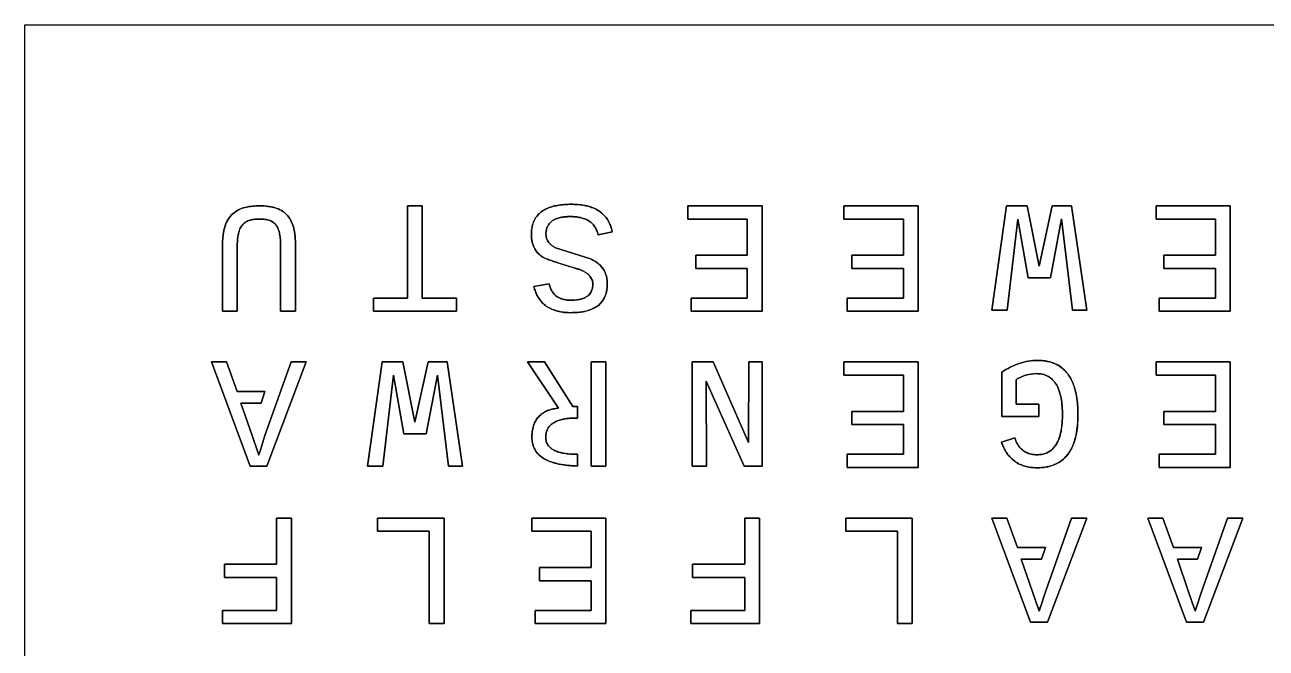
# Model space of a CAD drawing. Header units: millimetres. Extents: x -500 to 0, y -500 to 0.
# Drawn here: x -500 to -234.9, y -133.1 to 0 of the extents above; entities that cross this region are included whole.
import ezdxf

# ---------------------------------------------------------------- set-up
doc = ezdxf.new("R2010")
doc.units = ezdxf.units.MM
doc.layers.get('0').update_dxf_attribs({"color": 70})

msp = doc.modelspace()

# ---------------------------------------------------------------- linework, layer by layer
for points in [[(-500, 0), (0, 0), (0, -500), (-500, -500)], [(0, 0), (0, -500), (-500, -500), (-500, 0)], [(0, -500), (-500, -500), (-500, 0), (0, 0)], [(-418.24, -38.64), (-418.24, -58.34), (-425.54, -58.34), (-425.54, -61.15), (-407.8, -61.15), (-407.8, -58.34), (-415.11, -58.34), (-415.11, -38.64)], [(-418.24, -58.34), (-418.24, -38.64), (-415.11, -38.64), (-415.11, -58.34), (-407.8, -58.34), (-407.8, -61.15), (-425.54, -61.15), (-425.54, -58.34)], [(-425.54, -58.34), (-418.24, -58.34), (-418.24, -38.64), (-415.11, -38.64), (-415.11, -58.34), (-407.8, -58.34), (-407.8, -61.15), (-425.54, -61.15)], [(-342.55, -61.15), (-342.55, -38.64), (-358.38, -38.64), (-358.38, -41.46), (-345.71, -41.46), (-345.71, -49.19), (-356.72, -49.19), (-356.72, -52.01), (-345.71, -52.01), (-345.71, -58.34), (-357.71, -58.34), (-357.71, -61.15)], [(-342.55, -38.64), (-342.55, -61.15), (-357.71, -61.15), (-357.71, -58.34), (-345.71, -58.34), (-345.71, -52.01), (-356.72, -52.01), (-356.72, -49.19), (-345.71, -49.19), (-345.71, -41.46), (-358.38, -41.46), (-358.38, -38.64)], [(-356.72, -52.01), (-345.71, -52.01), (-345.71, -58.34), (-357.71, -58.34), (-357.71, -61.15), (-342.55, -61.15), (-342.55, -38.64), (-358.38, -38.64), (-358.38, -41.46), (-345.71, -41.46), (-345.71, -49.19), (-356.72, -49.19)], [(-309.22, -61.15), (-309.22, -38.64), (-325.05, -38.64), (-325.05, -41.46), (-312.37, -41.46), (-312.37, -49.19), (-323.39, -49.19), (-323.39, -52.01), (-312.37, -52.01), (-312.37, -58.34), (-324.38, -58.34), (-324.38, -61.15)], [(-309.22, -38.64), (-309.22, -61.15), (-324.38, -61.15), (-324.38, -58.34), (-312.37, -58.34), (-312.37, -52.01), (-323.39, -52.01), (-323.39, -49.19), (-312.37, -49.19), (-312.37, -41.46), (-325.05, -41.46), (-325.05, -38.64)], [(-323.39, -52.01), (-323.39, -49.19), (-312.37, -49.19), (-312.37, -41.46), (-325.05, -41.46), (-325.05, -38.64), (-309.22, -38.64), (-309.22, -61.15), (-324.38, -61.15), (-324.38, -58.34), (-312.37, -58.34), (-312.37, -52.01)], [(-285.94, -38.64), (-290.32, -38.64), (-293.46, -60.89), (-290.23, -60.89), (-287.91, -41.48), (-285.7, -54), (-280.92, -54), (-278.56, -41.45), (-276.22, -60.89), (-273.22, -60.89), (-276.44, -38.64), (-280.56, -38.64), (-283.37, -51.49)], [(-290.32, -38.64), (-285.94, -38.64), (-283.37, -51.49), (-280.56, -38.64), (-276.44, -38.64), (-273.22, -60.89), (-276.22, -60.89), (-278.56, -41.45), (-280.92, -54), (-285.7, -54), (-287.91, -41.48), (-290.23, -60.89), (-293.46, -60.89)], [(-280.56, -38.64), (-283.37, -51.49), (-285.94, -38.64), (-290.32, -38.64), (-293.46, -60.89), (-290.23, -60.89), (-287.91, -41.48), (-285.7, -54), (-280.92, -54), (-278.56, -41.45), (-276.22, -60.89), (-273.22, -60.89), (-276.44, -38.64)], [(-242.55, -61.15), (-242.55, -38.64), (-258.38, -38.64), (-258.38, -41.46), (-245.71, -41.46), (-245.71, -49.19), (-256.72, -49.19), (-256.72, -52.01), (-245.71, -52.01), (-245.71, -58.34), (-257.71, -58.34), (-257.71, -61.15)], [(-242.55, -38.64), (-242.55, -61.15), (-257.71, -61.15), (-257.71, -58.34), (-245.71, -58.34), (-245.71, -52.01), (-256.72, -52.01), (-256.72, -49.19), (-245.71, -49.19), (-245.71, -41.46), (-258.38, -41.46), (-258.38, -38.64)], [(-256.72, -49.19), (-245.71, -49.19), (-245.71, -41.46), (-258.38, -41.46), (-258.38, -38.64), (-242.55, -38.64), (-242.55, -61.15), (-257.71, -61.15), (-257.71, -58.34), (-245.71, -58.34), (-245.71, -52.01), (-256.72, -52.01)], [(-457.78, -47.03), (-457.78, -61.15)], [(-454.64, -61.15), (-454.64, -47.56)], [(-445.38, -47.35), (-445.38, -61.15)], [(-442.22, -61.15), (-442.22, -46.73)], [(-457.78, -61.15), (-454.64, -61.15)], [(-445.38, -61.15), (-442.22, -61.15)], [(-449.84, -91.2), (-448.71, -87.7), (-443.11, -71.98), (-439.88, -71.98), (-448.29, -94.22), (-451.87, -94.22), (-460.13, -71.98), (-456.93, -71.98), (-454.65, -78.27), (-448.71, -78.27), (-449.54, -80.74), (-453.85, -80.74), (-451.45, -87.7), (-450.24, -91.2)], [(-460.13, -71.98), (-451.87, -94.22)], [(-456.93, -71.98), (-460.13, -71.98)], [(-454.65, -78.27), (-456.93, -71.98)], [(-443.11, -71.98), (-448.71, -87.7)], [(-448.29, -94.22), (-439.88, -71.98)], [(-439.88, -71.98), (-443.11, -71.98)], [(-419.28, -71.98), (-423.65, -71.98), (-426.8, -94.22), (-423.56, -94.22), (-421.24, -74.81), (-419.04, -87.33), (-414.25, -87.33), (-411.89, -74.78), (-409.55, -94.22), (-406.55, -94.22), (-409.77, -71.98), (-413.89, -71.98), (-416.71, -84.82)], [(-423.65, -71.98), (-419.28, -71.98), (-416.71, -84.82), (-413.89, -71.98), (-409.77, -71.98), (-406.55, -94.22), (-409.55, -94.22), (-411.89, -74.78), (-414.25, -87.33), (-419.04, -87.33), (-421.24, -74.81), (-423.56, -94.22), (-426.8, -94.22)], [(-413.89, -71.98), (-416.71, -84.82), (-419.28, -71.98), (-423.65, -71.98), (-426.8, -94.22), (-423.56, -94.22), (-421.24, -74.81), (-419.04, -87.33), (-414.25, -87.33), (-411.89, -74.78), (-409.55, -94.22), (-406.55, -94.22), (-409.77, -71.98)], [(-392.63, -71.98), (-386.03, -81.82)], [(-389, -71.98), (-392.63, -71.98)], [(-382.97, -81.46), (-389, -71.98)], [(-375.89, -71.98), (-379.01, -71.98), (-379.01, -94.22), (-375.89, -94.22)], [(-379.01, -71.98), (-375.89, -71.98), (-375.89, -94.22), (-379.01, -94.22)], [(-379.01, -71.98), (-375.89, -71.98), (-375.89, -94.22), (-379.01, -94.22)], [(-345.41, -89.14), (-353, -71.98), (-357.46, -71.98), (-357.46, -94.22), (-354.42, -94.22), (-354.52, -76.05), (-346.38, -94.22), (-342.55, -94.22), (-342.55, -71.98), (-345.39, -71.98)], [(-353, -71.98), (-345.41, -89.14), (-345.39, -71.98), (-342.55, -71.98), (-342.55, -94.22), (-346.38, -94.22), (-354.52, -76.05), (-354.42, -94.22), (-357.46, -94.22), (-357.46, -71.98)], [(-345.39, -71.98), (-342.55, -71.98), (-342.55, -94.22), (-346.38, -94.22), (-354.52, -76.05), (-354.42, -94.22), (-357.46, -94.22), (-357.46, -71.98), (-353, -71.98), (-345.41, -89.14)], [(-309.22, -94.49), (-309.22, -71.98), (-325.05, -71.98), (-325.05, -74.79), (-312.37, -74.79), (-312.37, -82.53), (-323.39, -82.53), (-323.39, -85.34), (-312.37, -85.34), (-312.37, -91.67), (-324.38, -91.67), (-324.38, -94.49)], [(-309.22, -71.98), (-309.22, -94.49), (-324.38, -94.49), (-324.38, -91.67), (-312.37, -91.67), (-312.37, -85.34), (-323.39, -85.34), (-323.39, -82.53), (-312.37, -82.53), (-312.37, -74.79), (-325.05, -74.79), (-325.05, -71.98)], [(-323.39, -82.53), (-312.37, -82.53), (-312.37, -74.79), (-325.05, -74.79), (-325.05, -71.98), (-309.22, -71.98), (-309.22, -94.49), (-324.38, -94.49), (-324.38, -91.67), (-312.37, -91.67), (-312.37, -85.34), (-323.39, -85.34)], [(-291.37, -74.17), (-291.37, -83.6)], [(-242.55, -94.49), (-242.55, -71.98), (-258.38, -71.98), (-258.38, -74.79), (-245.71, -74.79), (-245.71, -82.53), (-256.72, -82.53), (-256.72, -85.34), (-245.71, -85.34), (-245.71, -91.67), (-257.71, -91.67), (-257.71, -94.49)], [(-242.55, -71.98), (-242.55, -94.49), (-257.71, -94.49), (-257.71, -91.67), (-245.71, -91.67), (-245.71, -85.34), (-256.72, -85.34), (-256.72, -82.53), (-245.71, -82.53), (-245.71, -74.79), (-258.38, -74.79), (-258.38, -71.98)], [(-256.72, -82.53), (-245.71, -82.53), (-245.71, -74.79), (-258.38, -74.79), (-258.38, -71.98), (-242.55, -71.98), (-242.55, -94.49), (-257.71, -94.49), (-257.71, -91.67), (-245.71, -91.67), (-245.71, -85.34), (-256.72, -85.34)], [(-288.31, -80.97), (-288.31, -75.76)], [(-448.71, -78.27), (-454.65, -78.27)], [(-449.54, -80.74), (-448.71, -78.27)], [(-453.85, -80.74), (-449.54, -80.74)], [(-451.45, -87.7), (-453.85, -80.74)], [(-381.98, -81.46), (-382.97, -81.46)], [(-283.47, -80.97), (-288.31, -80.97)], [(-283.47, -83.6), (-283.47, -80.97)], [(-291.37, -83.6), (-283.47, -83.6)], [(-450.24, -91.2), (-451.45, -87.7)], [(-448.71, -87.7), (-449.84, -91.2)], [(-381.98, -94.2), (-381.98, -91.69)], [(-451.87, -94.22), (-448.29, -94.22)], [(-446.24, -117.97), (-446.24, -125.01), (-457.78, -125.01), (-457.78, -127.82), (-443.08, -127.82), (-443.08, -105.31), (-446.24, -105.31), (-446.24, -115.16), (-457.38, -115.16), (-457.38, -117.97)], [(-446.24, -125.01), (-446.24, -117.97), (-457.38, -117.97), (-457.38, -115.16), (-446.24, -115.16), (-446.24, -105.31), (-443.08, -105.31), (-443.08, -127.82), (-457.78, -127.82), (-457.78, -125.01)], [(-446.24, -105.31), (-443.08, -105.31), (-443.08, -127.82), (-457.78, -127.82), (-457.78, -125.01), (-446.24, -125.01), (-446.24, -117.97), (-457.38, -117.97), (-457.38, -115.16), (-446.24, -115.16)], [(-410.46, -127.82), (-410.46, -105.31), (-424.68, -105.31), (-424.68, -108.12), (-413.61, -108.12), (-413.61, -127.82)], [(-410.46, -105.31), (-410.46, -127.82), (-413.61, -127.82), (-413.61, -108.12), (-424.68, -108.12), (-424.68, -105.31)], [(-424.68, -108.12), (-424.68, -105.31), (-410.46, -105.31), (-410.46, -127.82), (-413.61, -127.82), (-413.61, -108.12)], [(-375.89, -127.82), (-375.89, -105.31), (-391.71, -105.31), (-391.71, -108.12), (-379.04, -108.12), (-379.04, -115.86), (-390.05, -115.86), (-390.05, -118.67), (-379.04, -118.67), (-379.04, -125.01), (-391.04, -125.01), (-391.04, -127.82)], [(-375.89, -105.31), (-375.89, -127.82), (-391.04, -127.82), (-391.04, -125.01), (-379.04, -125.01), (-379.04, -118.67), (-390.05, -118.67), (-390.05, -115.86), (-379.04, -115.86), (-379.04, -108.12), (-391.71, -108.12), (-391.71, -105.31)], [(-390.05, -118.67), (-379.04, -118.67), (-379.04, -125.01), (-391.04, -125.01), (-391.04, -127.82), (-375.89, -127.82), (-375.89, -105.31), (-391.71, -105.31), (-391.71, -108.12), (-379.04, -108.12), (-379.04, -115.86), (-390.05, -115.86)], [(-346.24, -117.97), (-346.24, -125.01), (-357.78, -125.01), (-357.78, -127.82), (-343.08, -127.82), (-343.08, -105.31), (-346.24, -105.31), (-346.24, -115.16), (-357.38, -115.16), (-357.38, -117.97)], [(-346.24, -125.01), (-346.24, -117.97), (-357.38, -117.97), (-357.38, -115.16), (-346.24, -115.16), (-346.24, -105.31), (-343.08, -105.31), (-343.08, -127.82), (-357.78, -127.82), (-357.78, -125.01)], [(-346.24, -105.31), (-346.24, -115.16), (-357.38, -115.16), (-357.38, -117.97), (-346.24, -117.97), (-346.24, -125.01), (-357.78, -125.01), (-357.78, -127.82), (-343.08, -127.82), (-343.08, -105.31)], [(-310.46, -127.82), (-310.46, -105.31), (-324.68, -105.31), (-324.68, -108.12), (-313.61, -108.12), (-313.61, -127.82)], [(-310.46, -105.31), (-310.46, -127.82), (-313.61, -127.82), (-313.61, -108.12), (-324.68, -108.12), (-324.68, -105.31)], [(-324.68, -108.12), (-313.61, -108.12), (-313.61, -127.82), (-310.46, -127.82), (-310.46, -105.31), (-324.68, -105.31)], [(-283.57, -124.53), (-284.78, -121.04), (-287.19, -114.07), (-282.88, -114.07), (-282.04, -111.61), (-287.99, -111.61), (-290.26, -105.31), (-293.46, -105.31), (-285.21, -127.56), (-281.62, -127.56), (-273.22, -105.31), (-276.45, -105.31), (-282.04, -121.04), (-283.17, -124.53)], [(-293.46, -105.31), (-285.21, -127.56)], [(-290.26, -105.31), (-293.46, -105.31)], [(-287.99, -111.61), (-290.26, -105.31)], [(-276.45, -105.31), (-282.04, -121.04)], [(-281.62, -127.56), (-273.22, -105.31)], [(-273.22, -105.31), (-276.45, -105.31)], [(-249.84, -124.53), (-248.71, -121.04), (-243.11, -105.31), (-239.88, -105.31), (-248.29, -127.56), (-251.87, -127.56), (-260.13, -105.31), (-256.93, -105.31), (-254.65, -111.61), (-248.71, -111.61), (-249.54, -114.07), (-253.85, -114.07), (-251.45, -121.04), (-250.24, -124.53)], [(-260.13, -105.31), (-251.87, -127.56)], [(-256.93, -105.31), (-260.13, -105.31)], [(-254.65, -111.61), (-256.93, -105.31)], [(-243.11, -105.31), (-248.71, -121.04)], [(-248.29, -127.56), (-239.88, -105.31)], [(-239.88, -105.31), (-243.11, -105.31)], [(-282.04, -111.61), (-287.99, -111.61)], [(-282.88, -114.07), (-282.04, -111.61)], [(-248.71, -111.61), (-254.65, -111.61)], [(-249.54, -114.07), (-248.71, -111.61)], [(-287.19, -114.07), (-282.88, -114.07)], [(-284.78, -121.04), (-287.19, -114.07)], [(-253.85, -114.07), (-249.54, -114.07)], [(-251.45, -121.04), (-253.85, -114.07)], [(-283.57, -124.53), (-284.78, -121.04)], [(-282.04, -121.04), (-283.17, -124.53)], [(-250.24, -124.53), (-251.45, -121.04)], [(-248.71, -121.04), (-249.84, -124.53)], [(-285.21, -127.56), (-281.62, -127.56)], [(-251.87, -127.56), (-248.29, -127.56)]]:
    msp.add_lwpolyline(points, close=True)
for points in [[(-457.29, -43.18, -0.024741), (-457.03, -42.44, -0.032634), (-456.69, -41.73, -0.065914), (-455.83, -40.58, 0.066236), (-456.69, -41.73, 0.014822), (-456.74, -41.82, 0.052168), (-457.29, -43.18, 0.023621), (-457.51, -44.05, 0.018289), (-457.66, -44.94), (-457.68, -45.17, 0.021505), (-457.69, -45.24), (-457.72, -45.55, 0.016664), (-457.73, -45.64, 0.015698), (-457.73, -45.74, 0.013689), (-457.74, -45.85, 0.009444), (-457.75, -45.98, 0.01346), (-457.78, -47.03, -0.014242), (-457.75, -45.98, -0.019126), (-457.66, -44.94, -0.019218), (-457.51, -44.05, -0.023537), (-457.29, -43.18, -0.052168), (-456.74, -41.82), (-456.69, -41.73, -0.066236), (-455.83, -40.58, -0.066912), (-454.72, -39.7, -0.060203), (-453.36, -39.1, -0.042467), (-451.74, -38.76, -0.024966), (-450.33, -38.65)], [(-443.3, -41.58, 0.064428), (-444.13, -40.47, 0.064829), (-445.2, -39.64, 0.058049), (-446.51, -39.07, 0.036565), (-447.87, -38.78)], [(-377.57, -44.83), (-374.52, -44.21), (-377.57, -44.83, 0.022357), (-377.69, -44.36, 0.077024), (-378.3, -43.05, 0.099238), (-379.46, -41.92, 0.046115), (-380.28, -41.48, 0.037443), (-381.17, -41.19), (-381.32, -41.16, 0.031894), (-382.4, -40.99, 0.023142), (-383.5, -40.94, -0.008372), (-383.36, -40.94, -0.010803), (-382.81, -40.96, -0.022262), (-381.98, -41.04, -0.028057), (-381.17, -41.19, -0.037627), (-380.28, -41.48, -0.049027), (-379.46, -41.92, -0.098658), (-378.3, -43.05, -0.052178), (-377.85, -43.91, -0.045196), (-377.57, -44.83), (-374.52, -44.21), (-374.55, -44.07, 0.031517), (-374.85, -43.03, 0.037113), (-375.29, -42.04, 0.085551), (-376.59, -40.37, 0.054171), (-377.7, -39.55, 0.045386), (-378.94, -38.97, 0.029677), (-380, -38.66), (-380.43, -38.56, 0.028211), (-381.97, -38.36), (-382.04, -38.36, 0.018592), (-383.27, -38.31, 0.011454), (-384.02, -38.33), (-384.3, -38.34), (-384.54, -38.35), (-384.76, -38.37, 0.02464), (-386.25, -38.55, 0.029607), (-387.44, -38.83, 0.038119), (-388.59, -39.27, 0.041853), (-389.48, -39.78, 0.048492), (-390.28, -40.44, 0.099966), (-391.36, -42.12, 0.054934), (-391.71, -43.41, 0.021694), (-391.79, -44.07, 0.01112), (-391.81, -44.41, 0.015623), (-391.81, -44.58, 0.013329), (-391.81, -44.66, 0.014878), (-391.81, -44.74), (-391.81, -44.58), (-391.81, -44.42, -0.037088), (-391.68, -43.25, -0.048092), (-391.36, -42.12, -0.100617), (-390.28, -40.44, -0.048188), (-389.48, -39.78, -0.039184), (-388.59, -39.27, -0.036921), (-387.44, -38.83, -0.026737), (-386.25, -38.55, -0.026391), (-384.77, -38.37, -0.008483), (-384.58, -38.35), (-384.25, -38.33, -0.006914), (-383.76, -38.32), (-383.52, -38.31, -0.023543), (-383.46, -38.31), (-383.27, -38.31, -0.018592), (-382.04, -38.36, -0.021527), (-380.81, -38.5, -0.01891), (-380, -38.66, -0.029677), (-378.94, -38.97, -0.044206), (-377.7, -39.55, -0.054171), (-376.59, -40.37, -0.085142), (-375.29, -42.04, -0.037113), (-374.85, -43.03, -0.031517), (-374.55, -44.07, -0.013275), (-374.52, -44.21, 0.028732), (-374.78, -43.24), (-374.83, -43.1, 0.038414), (-375.29, -42.04, 0.085551), (-376.59, -40.37, 0.052399), (-377.7, -39.55, 0.045386), (-378.94, -38.97, 0.038483), (-380.43, -38.56, 0.028211), (-381.97, -38.36), (-382.17, -38.35, 0.015413), (-383.27, -38.31)], [(-384.76, -38.37, 0.02464), (-386.25, -38.55, 0.029607), (-387.44, -38.83, 0.038119), (-388.59, -39.27, 0.041853), (-389.48, -39.78, 0.048492), (-390.28, -40.44, 0.100617), (-391.36, -42.12, 0.054934), (-391.71, -43.41)], [(-447.66, -41.77, -0.072218), (-446.89, -42.2, -0.075752), (-446.29, -42.82, 0.077945), (-446.89, -42.2, 0.071995), (-447.66, -41.77, 0.051109), (-448.65, -41.54, 0.035479), (-449.85, -41.46, -0.036284), (-448.65, -41.54, -0.05177), (-447.66, -41.77, 0.05177), (-448.65, -41.54, 0.036284), (-449.85, -41.46, 0.035306), (-451.1, -41.54)], [(-388.33, -42.95, -0.101042), (-387.6, -42.04)], [(-381.32, -41.16, 0.031894), (-382.4, -40.99, 0.023142), (-383.5, -40.94, 0.026857), (-384.7, -41, 0.036893), (-385.87, -41.2)], [(-378.3, -43.05, 0.099238), (-379.46, -41.92)], [(-457.66, -44.94, 0.019126), (-457.75, -45.98, 0.014242), (-457.78, -47.03), (-457.78, -61.15), (-454.64, -61.15), (-454.64, -47.56, -0.021731), (-454.58, -46.01)], [(-442.34, -44.68, -0.031213), (-442.22, -46.73), (-442.22, -61.15), (-445.38, -61.15), (-445.38, -47.35, 0.020267), (-445.43, -45.89, 0.026972), (-445.59, -44.65, 0.04551), (-445.87, -43.64)], [(-388.7, -44.7, 0.100298), (-388.49, -45.79, 0.091927), (-387.89, -46.7)], [(-386.64, -47.61), (-386.81, -47.52, -0.029463), (-387.38, -47.15, -0.042364), (-387.89, -46.7, -0.091904), (-388.49, -45.79, -0.100298), (-388.7, -44.7, 0.099678), (-388.49, -45.79, 0.091927), (-387.89, -46.7, 0.047816), (-387.3, -47.2, 0.036279), (-386.64, -47.61), (-379.22, -49.99), (-386.64, -47.61), (-379.22, -49.99, -0.042399), (-378.12, -50.54, -0.054188), (-377.15, -51.29, -0.100688), (-376.07, -52.87, -0.055815), (-375.73, -54.01, -0.040429), (-375.61, -55.13)], [(-391.58, -46.61, 0.083596), (-390.87, -48.16, 0.05374), (-390.19, -48.95, 0.046846), (-389.37, -49.59)], [(-385.56, -51, -0.004589), (-387.08, -50.5), (-387.14, -50.49, -0.009802), (-388.38, -50.04)], [(-387.99, -55.32), (-391.27, -55.89), (-387.99, -55.32), (-391.27, -55.89, 0.029924), (-390.95, -56.93, 0.035672), (-390.5, -57.92)], [(-378.68, -55.35, 0.100161), (-378.87, -54.36), (-379.42, -53.53, 0.044031), (-379.92, -53.09)], [(-386.3, -58.04, -0.100948), (-387.3, -57.03)], [(-379.69, -57.8, 0.10053), (-379.03, -56.97)], [(-377.08, -59.49, 0.05197), (-376.47, -58.7), (-376.05, -57.88, 0.054935), (-375.71, -56.61)], [(-389.3, -59.49, 0.052886), (-388.28, -60.28, 0.047703), (-387.12, -60.84), (-386.21, -61.13, 0.034885), (-384.8, -61.38, 0.026123), (-383.49, -61.45), (-383.37, -61.45, 0.018812), (-382.06, -61.4, 0.02231), (-380.91, -61.26), (-380.02, -61.08, 0.047082), (-378.66, -60.59)], [(-381.98, -83.95), (-381.98, -81.46), (-381.98, -83.95, 0.01285), (-382.05, -83.94, 0.010334), (-382.13, -83.94, 0.00647), (-382.29, -83.95), (-382.61, -83.95, 0.009835), (-383.24, -83.98), (-383.32, -83.98, 0.02523), (-384.65, -84.14, 0.004262), (-385.03, -84.21, 0.030046), (-386.02, -84.47, 0.040772), (-386.84, -84.83, 0.05263), (-387.58, -85.33, 0.100246), (-388.37, -86.32, 0.058631), (-388.64, -87.06, 0.051441), (-388.75, -87.9, -0.051965), (-388.64, -87.06, -0.061096), (-388.37, -86.32, -0.100005), (-387.58, -85.33, -0.055535), (-386.84, -84.83, -0.037588), (-386.02, -84.47, -0.034885), (-384.96, -84.19), (-384.8, -84.16, -0.007812), (-384.62, -84.13, -0.026707), (-383.19, -83.98, -0.01195), (-382.23, -83.95), (-381.98, -83.95), (-381.98, -81.46), (-382.97, -81.46), (-389, -71.98), (-392.63, -71.98), (-386.03, -81.82), (-386.27, -81.85, 0.032262), (-387.46, -82.08, 0.0442), (-388.6, -82.48), (-389.02, -82.69, 0.0724), (-390.15, -83.55)], [(-281.08, -71.97, 0.035397), (-282.41, -71.72, 0.03031), (-283.76, -71.65, 0.042338), (-285.69, -71.81, 0.039278), (-287.58, -72.28, 0.037532), (-289.54, -73.1, 0.030732), (-291.37, -74.17), (-291.37, -83.6), (-283.47, -83.6), (-283.47, -80.97), (-288.31, -80.97), (-288.31, -75.76, -0.033938), (-287.29, -75.2, -0.037011), (-286.2, -74.79, -0.072771), (-283.97, -74.47, -0.054599), (-282.68, -74.6, -0.064173), (-281.57, -74.99)], [(-276.38, -76, 0.041211), (-277.07, -74.79, 0.048994), (-277.97, -73.72, 0.063522), (-279.34, -72.68)], [(-278.39, -83.21, 0.019006), (-278.46, -81.45, 0.027686), (-278.68, -79.7, 0.026151), (-278.95, -78.55), (-279.07, -78.18, 0.02936), (-279.41, -77.34)], [(-275.16, -81.19, 0.025798), (-275.41, -79.17, 0.028286), (-275.79, -77.55)], [(-383.19, -83.98, 0.026707), (-384.62, -84.13), (-384.96, -84.19, 0.034885), (-386.02, -84.47)], [(-279.6, -93.67, 0.100427), (-277.49, -92.01), (-276.96, -91.3, 0.035152), (-276.35, -90.22, 0.030079), (-275.88, -89.04, 0.027622), (-275.48, -87.54, 0.029741), (-275.17, -85.39, 0.021921), (-275.08, -83.21, 0.009152), (-275.1, -82.2)], [(-391.21, -85.22, 0.053338), (-391.59, -86.62)], [(-388.37, -86.32, -0.100246), (-387.58, -85.33)], [(-279.05, -88.13, 0.019643), (-278.85, -87.44)], [(-391.25, -90.35, -0.060135), (-391.59, -89.27, -0.051462), (-391.7, -88.07)], [(-388.55, -89.16, 0.098824), (-387.97, -90.08)], [(-281.53, -94.34, -0.029363), (-282.66, -94.51, -0.024521), (-283.8, -94.56, -0.041982), (-285.5, -94.43, -0.054391), (-287.14, -93.97, -0.100407), (-289.35, -92.52, -0.052362), (-290.34, -91.31), (-290.52, -91.02, -0.028737), (-291.01, -90.09, -0.024259), (-291.41, -89.11), (-288.58, -88.19, 0.02907), (-288.25, -89, 0.037045), (-287.82, -89.76, 0.026593), (-287.47, -90.23, 0.099793), (-286.15, -91.28, 0.063754), (-285.07, -91.66, 0.054498), (-283.83, -91.78, -0.053081), (-285.07, -91.66, -0.064073), (-286.15, -91.28, -0.049469), (-286.86, -90.82, -0.046651), (-287.47, -90.23, -0.026017), (-287.78, -89.82, -0.023324), (-288.05, -89.39, -0.018959), (-288.12, -89.26, -0.038939), (-288.58, -88.19), (-291.41, -89.11), (-288.58, -88.19)], [(-389.01, -92.67, -0.057523), (-390.15, -91.85)], [(-387.92, -93.19, 0.032778), (-386.47, -93.64, 0.017387), (-385.36, -93.87, 0.019879), (-383.67, -94.09, 0.014401), (-381.98, -94.2), (-381.98, -91.69), (-382.34, -91.69, -0.017236), (-383.63, -91.63, -0.023434), (-384.9, -91.47), (-385.03, -91.45, -0.028059), (-386.02, -91.2, -0.042481), (-386.95, -90.82)], [(-286.15, -91.28, 0.064073), (-285.07, -91.66, 0.054498), (-283.83, -91.78, 0.043115), (-282.81, -91.7, 0.054055), (-281.83, -91.42, 0.10097), (-280.44, -90.5)]]:
    msp.add_lwpolyline(points, format="xyb")
for points in [[(-453.36, -39.1, 0.060203), (-454.72, -39.7, 0.066257), (-455.83, -40.58, -0.066912), (-454.72, -39.7, -0.058894)], [(-449.86, -38.64, 0.010631), (-450.33, -38.65, 0.024966), (-451.74, -38.76, 0.042467), (-453.36, -39.1, -0.042462), (-451.74, -38.76), (-451.63, -38.74), (-451.41, -38.72), (-451.21, -38.7, -0.013767), (-450.54, -38.66, -0.00697), (-450.2, -38.65)], [(-446.51, -39.07), (-446.7, -39.02, 0.033691), (-448.07, -38.75, 0.012901), (-448.52, -38.7), (-448.68, -38.69, 0.008377), (-449.27, -38.65), (-449.57, -38.64), (-449.86, -38.64), (-449.75, -38.64, -0.030781), (-448.07, -38.75), (-447.87, -38.78, -0.036565)], [(-444.13, -40.47, 0.064829), (-445.2, -39.64, 0.057742), (-446.51, -39.07, -0.058049), (-445.2, -39.64, -0.063797)], [(-453.61, -42.82, -0.073672), (-452.96, -42.2, -0.0663), (-452.13, -41.77, 0.069324), (-452.96, -42.2, 0.073527)], [(-452.13, -41.77, -0.031288), (-451.62, -41.63, -0.011602), (-451.36, -41.58, -0.025964), (-451.3, -41.57), (-451.1, -41.54, -0.035306), (-449.85, -41.46, 0.018043), (-450.48, -41.47, 0.010821), (-450.56, -41.48, 0.01565), (-450.62, -41.48), (-450.86, -41.51), (-451.1, -41.54, 0.015212), (-451.36, -41.58, 0.039415)], [(-442.7, -42.97, 0.02306), (-442.96, -42.26, 0.012657), (-443.04, -42.08, 0.022154), (-443.3, -41.58, 0.064428), (-444.13, -40.47, -0.063954), (-443.3, -41.58, -0.018354), (-443.12, -41.91, -0.037451)], [(-388.7, -44.7, -0.053933), (-388.61, -43.76, -0.066049), (-388.33, -42.95, -0.101042), (-387.6, -42.04, -0.055644), (-386.97, -41.61), (-386.89, -41.57, -0.017938), (-386.58, -41.43, -0.013291), (-386.27, -41.32, -0.014277), (-386.11, -41.26), (-386.03, -41.24), (-385.95, -41.22), (-385.87, -41.2, -0.036893), (-384.7, -41, -0.02542), (-383.5, -40.94, 0.031509), (-384.9, -41.02, 0.014733), (-384.99, -41.03, 0.047442), (-386.27, -41.32, 0.04374), (-386.97, -41.61, 0.05275), (-387.6, -42.04, 0.099619), (-388.33, -42.95, 0.063942), (-388.61, -43.76, 0.051783)], [(-454.64, -47.56, -0.020314), (-454.58, -46.01, -0.013243), (-454.51, -45.36, -0.010654), (-454.5, -45.28), (-454.46, -44.99), (-454.43, -44.85, -0.023227), (-454.42, -44.82, -0.0296), (-454.41, -44.76, -0.03088), (-454.4, -44.71), (-454.43, -44.87, 0.024492), (-454.58, -46.01, 0.021731)], [(-454.4, -44.71), (-454.37, -44.57, -0.04511), (-454.09, -43.65, -0.064841), (-453.61, -42.82, 0.066105), (-454.09, -43.65, 0.020531), (-454.19, -43.91, 0.037111)], [(-446.29, -42.82, -0.031253), (-446.05, -43.21, -0.026365), (-445.87, -43.64, -0.04551), (-445.59, -44.65, 0.045006), (-445.87, -43.64, 0.027917), (-446.05, -43.21, 0.03417)], [(-445.59, -44.65, -0.025973), (-445.43, -45.89, -0.020267), (-445.38, -47.35, 0.007063), (-445.38, -46.98, 0.009096), (-445.4, -46.43), (-445.41, -46.16, 0.011167), (-445.43, -45.89, 0.026972)], [(-442.22, -46.73, 0.031213), (-442.34, -44.68, 0.017835), (-442.48, -43.82, 0.024357), (-442.7, -42.97, -0.024072), (-442.48, -43.82, -0.020008), (-442.34, -44.68, -0.016004), (-442.25, -45.71, -0.007986), (-442.24, -45.83, -0.00638), (-442.23, -46.28), (-442.22, -46.51, -0.009726)], [(-391.81, -44.74), (-391.81, -44.98, 0.027588), (-391.74, -45.8, 0.031498), (-391.58, -46.61, 0.083596), (-390.87, -48.16, 0.051093), (-390.19, -48.95, 0.046846), (-389.37, -49.59, -0.045881), (-390.19, -48.95, -0.05374), (-390.87, -48.16, -0.083074), (-391.58, -46.61, -0.036495), (-391.76, -45.69), (-391.78, -45.45), (-391.8, -45.27, -0.008784), (-391.81, -45.01, -0.011086), (-391.81, -44.88, -0.014373)], [(-389.37, -49.59, 0.030103), (-389.1, -49.74, 0.013136), (-388.61, -49.95, 0.006726), (-388.42, -50.03, 0.012344), (-388.38, -50.04, 0.010225), (-387.08, -50.5), (-386.77, -50.61, 0.016159), (-386.7, -50.63), (-386.13, -50.82), (-385.62, -50.98), (-385.51, -51.02), (-385.41, -51.05), (-384.58, -51.31, 0.001843), (-383.33, -51.69), (-382.09, -52.06), (-382.24, -52.02), (-383.46, -51.65), (-384.37, -51.38), (-385.05, -51.16), (-385.56, -51, -0.004589), (-387.08, -50.5), (-387.38, -50.4, -0.010021), (-388.39, -50.04), (-388.64, -49.94), (-388.83, -49.86), (-388.97, -49.8), (-389.07, -49.75, -0.033904)], [(-375.61, -55.29), (-375.61, -55.13, 0.040429), (-375.73, -54.01, 0.053746), (-376.07, -52.87, 0.100688), (-377.15, -51.29, 0.054188), (-378.12, -50.54, 0.040903), (-379.22, -49.99, -0.042399), (-378.12, -50.54, -0.054169), (-377.15, -51.29, -0.100002), (-376.07, -52.87, -0.055815), (-375.73, -54.01, -0.013291), (-375.67, -54.33), (-375.66, -54.45, -0.028205)], [(-382.09, -52.06), (-381.89, -52.13, -0.042385), (-380.56, -52.69), (-380.48, -52.73, -0.033142), (-379.92, -53.09, -0.046293), (-379.42, -53.53, -0.02385), (-379.26, -53.72, -0.070555), (-378.87, -54.36, -0.100047), (-378.68, -55.35, 0.100161), (-378.87, -54.36, 0.090683), (-379.42, -53.53, 0.046973), (-379.96, -53.07, 0.035613), (-380.56, -52.69, 0.0273), (-381.31, -52.34, 0.014012), (-381.69, -52.19, 0.024417), (-381.74, -52.18, 0.024214), (-381.79, -52.16, 0.007783)], [(-383.36, -58.79, -0.025476), (-384.15, -58.75, -0.034593), (-384.93, -58.62, -0.040225), (-385.64, -58.39, -0.046789), (-386.3, -58.04, -0.100948), (-387.3, -57.03, -0.05481), (-387.73, -56.21, -0.03951), (-387.99, -55.32, 0.042615), (-387.73, -56.21, 0.05362), (-387.3, -57.03, 0.09971), (-386.3, -58.04, 0.049578), (-385.64, -58.39, 0.039654), (-384.93, -58.62, 0.031782), (-384.15, -58.75, 0.025837)], [(-383.37, -61.45, 0.018812), (-382.06, -61.4, 0.012664), (-381.89, -61.39, 0.022232), (-380.75, -61.24), (-380.61, -61.21), (-380.49, -61.18, 0.011119), (-380.02, -61.08, 0.047082), (-378.66, -60.59, 0.041621), (-377.82, -60.11, 0.049312), (-377.08, -59.49, 0.099975), (-376.05, -57.88, 0.054935), (-375.71, -56.61), (-375.69, -56.44, 0.034559), (-375.61, -55.29, -0.015495), (-375.64, -55.95, -0.03364), (-375.77, -56.93, -0.015665), (-375.8, -57.05, -0.035795), (-376.05, -57.88, -0.04706), (-376.49, -58.74, -0.051443), (-377.08, -59.49, -0.047692), (-377.82, -60.11, -0.040911), (-378.66, -60.59, -0.021362), (-379.17, -60.81, -0.0123), (-379.55, -60.94, -0.031191), (-380.75, -61.24), (-380.83, -61.25), (-380.91, -61.26, -0.023875), (-382.14, -61.41, -0.018809)], [(-378.68, -55.35, -0.053803), (-378.77, -56.22, -0.066294), (-379.03, -56.97, -0.10015), (-379.69, -57.8, -0.054003), (-380.26, -58.18, -0.040841), (-380.89, -58.45, -0.013554), (-381.19, -58.54, -0.01212), (-381.46, -58.61, -0.031497), (-382.4, -58.75, -0.011944), (-382.64, -58.77, -0.023731), (-382.69, -58.77, -0.02409), (-382.73, -58.77, -0.024301), (-382.77, -58.77, -0.010729), (-383.07, -58.79, -0.011388), (-383.36, -58.79), (-383.2, -58.79, 0.029635), (-382.04, -58.71, 0.018597), (-381.46, -58.61, 0.028468), (-380.89, -58.45, 0.041831), (-380.26, -58.18, 0.054407), (-379.69, -57.8, 0.10053), (-379.03, -56.97, 0.063878), (-378.77, -56.22, 0.051594)], [(-391.27, -55.89, 0.028326), (-390.95, -56.93, 0.034933), (-390.5, -57.92, 0.038256), (-389.96, -58.76, 0.041232), (-389.3, -59.49, 0.052886), (-388.28, -60.28, 0.047703), (-387.12, -60.84, 0.02943), (-386.21, -61.13, 0.034885), (-384.8, -61.38, 0.011289), (-384.62, -61.39, 0.024104), (-383.37, -61.45), (-383.49, -61.45, -0.036834), (-385.33, -61.31, -0.01047), (-385.79, -61.22, -0.019286), (-386.46, -61.06, -0.007038), (-386.8, -60.96, -0.014312), (-386.88, -60.93, -0.01675), (-387, -60.89, -0.015286), (-387.12, -60.84, -0.045428), (-388.28, -60.28, -0.051698), (-389.3, -59.49, -0.039537), (-389.96, -58.76, -0.036146), (-390.5, -57.92, -0.035672), (-390.95, -56.93, -0.029924)], [(-283.76, -71.65, 0.042338), (-285.69, -71.81, 0.039278), (-287.58, -72.28, 0.036099), (-289.54, -73.1, 0.030109), (-291.37, -74.17, -0.030732), (-289.54, -73.1, -0.037532), (-287.58, -72.28, -0.038198), (-285.69, -71.81, -0.040701)], [(-275.08, -83.21, 0.009152), (-275.1, -82.2), (-275.12, -81.82), (-275.14, -81.48), (-275.16, -81.19, 0.025798), (-275.41, -79.17, 0.028286), (-275.79, -77.55, 0.017617), (-276.05, -76.77, 0.016989), (-276.09, -76.67, 0.016281), (-276.13, -76.58, 0.018439), (-276.38, -76, 0.041211), (-277.07, -74.79, 0.048994), (-277.97, -73.72, 0.100053), (-280.23, -72.26, 0.027637), (-281.08, -71.97, 0.035397), (-282.41, -71.72, 0.03031), (-283.76, -71.65, -0.040296), (-281.96, -71.78, -0.012505), (-281.85, -71.8, -0.011095), (-281.44, -71.89, -0.021502), (-280.82, -72.05, -0.023348), (-280.23, -72.26, -0.049459), (-279.02, -72.88, -0.051075), (-277.97, -73.72, -0.047653), (-277.07, -74.79, -0.039752), (-276.38, -76), (-276.29, -76.19), (-276.21, -76.37, -0.031462), (-275.73, -77.75, -0.01362), (-275.55, -78.46, -0.016834), (-275.53, -78.55, -0.016696), (-275.52, -78.62, -0.016371), (-275.5, -78.69, -0.015917), (-275.49, -78.75), (-275.45, -78.96), (-275.41, -79.17, -0.025236), (-275.16, -81.18, -0.009547), (-275.1, -82.2, -0.008415)], [(-288.31, -75.76, -0.033938), (-287.29, -75.2, -0.037011), (-286.2, -74.79, -0.072771), (-283.97, -74.47, 0.072199), (-286.2, -74.79, 0.035252), (-287.29, -75.2, 0.031904)], [(-283.97, -74.47, -0.054599), (-282.68, -74.6, -0.063921), (-281.57, -74.99, -0.099808), (-280.21, -76.08, -0.0268), (-279.85, -76.56, -0.037096), (-279.41, -77.34, -0.028815), (-279.07, -78.18), (-279.05, -78.25, -0.003404), (-278.95, -78.55, -0.026151), (-278.68, -79.7, -0.027686), (-278.46, -81.45, -0.019006), (-278.39, -83.21, 0.007725), (-278.39, -82.89, 0.009028), (-278.41, -82.29), (-278.42, -82.03, 0.026956), (-278.61, -80.08, 0.018322), (-278.8, -79.12, 0.023666), (-279.07, -78.18, 0.039154), (-279.54, -77.07, 0.01895), (-279.62, -76.94, 0.023218), (-279.89, -76.49, 0.025822), (-280.21, -76.08, 0.046687), (-280.84, -75.47, 0.04943), (-281.57, -74.99, 0.064173), (-282.68, -74.6, 0.05312)], [(-386.03, -81.82), (-386.11, -81.83), (-386.27, -81.85, 0.032262), (-387.46, -82.08, 0.012835), (-387.54, -82.09, 0.043133), (-388.6, -82.48, 0.018749), (-389.02, -82.69, 0.0724), (-390.15, -83.55, 0.050369), (-390.76, -84.33, 0.045582), (-391.21, -85.22, 0.053338), (-391.59, -86.62, 0.022957), (-391.67, -87.34, 0.01654), (-391.68, -87.43, 0.014526), (-391.7, -88.07), (-391.7, -87.98, -0.038046), (-391.58, -86.57, -0.026493), (-391.43, -85.89, -0.016694), (-391.33, -85.55, -0.015151), (-391.3, -85.46, -0.017218), (-391.26, -85.34, -0.014468), (-391.21, -85.22, -0.048109), (-390.76, -84.33, -0.053781), (-390.15, -83.55, -0.048803), (-389.43, -82.94), (-389.33, -82.88, -0.037593), (-388.6, -82.48, -0.048676), (-387.34, -82.05), (-387.18, -82.01, -0.011807), (-386.9, -81.95, -0.013394), (-386.79, -81.93, -0.018483)], [(-278.39, -83.21, -0.008781), (-278.4, -83.62, -0.010192), (-278.42, -84.34), (-278.43, -84.61, -0.028232), (-278.64, -86.49, -0.01564), (-278.77, -87.13), (-278.8, -87.25, -0.022497), (-279.05, -88.13, -0.030498), (-279.39, -88.98, -0.038599), (-279.85, -89.78, -0.049121), (-280.44, -90.5, -0.100069), (-281.83, -91.42, -0.054), (-282.81, -91.7, -0.042083), (-283.83, -91.78, 0.043115), (-282.81, -91.7, 0.054055), (-281.83, -91.42, 0.10097), (-280.44, -90.5, 0.046454), (-279.85, -89.78, 0.038105), (-279.39, -88.98, 0.021518), (-279.14, -88.38, 0.026941), (-278.85, -87.44, 0.020294), (-278.64, -86.49), (-278.61, -86.28, 0.021983), (-278.44, -84.75), (-278.42, -84.37, 0.006349), (-278.4, -83.79, 0.004431)], [(-283.8, -94.56, 0.024521), (-282.66, -94.51, 0.029363), (-281.53, -94.34), (-281.28, -94.28, 0.058355), (-279.6, -93.67, 0.100427), (-277.49, -92.01, 0.027097), (-276.98, -91.33, 0.036353), (-276.35, -90.22, 0.030079), (-275.88, -89.04), (-275.85, -88.95, 0.027023), (-275.48, -87.54, 0.029741), (-275.17, -85.39, 0.021921), (-275.08, -83.21, -0.008894), (-275.09, -83.95), (-275.1, -84.03, -0.013116), (-275.17, -85.3, -0.025836), (-275.41, -87.19, -0.034087), (-275.88, -89.04, -0.013504), (-275.95, -89.24, -0.041079), (-276.59, -90.69, -0.050709), (-277.49, -92.01, -0.100264), (-279.6, -93.67, -0.034681), (-280.54, -94.07, -0.019692), (-281.03, -94.22), (-281.28, -94.28, -0.010426), (-281.53, -94.34, -0.028018), (-282.66, -94.51, -0.022663)], [(-391.7, -88.07, 0.050398), (-391.59, -89.27, 0.057206), (-391.25, -90.35, 0.10023), (-390.15, -91.85, 0.054755), (-389.1, -92.62, 0.0218), (-388.52, -92.93, 0.010832), (-388.44, -92.96, 0.018071), (-388.31, -93.02, 0.010869), (-387.92, -93.19, 0.032778), (-386.47, -93.64, 0.017387), (-385.36, -93.87, 0.019879), (-383.67, -94.09, 0.014401), (-381.98, -94.2, -0.013948), (-383.49, -94.11), (-383.77, -94.09, -0.026793), (-385.87, -93.78, -0.019543), (-386.91, -93.52, -0.02257), (-387.92, -93.19, -0.020805), (-388.52, -92.93), (-388.74, -92.82, -0.015295), (-388.93, -92.72, -0.012201), (-389.01, -92.67, -0.057523), (-390.15, -91.85, -0.049822), (-390.78, -91.15, -0.051548), (-391.25, -90.35, -0.060135), (-391.59, -89.27, -0.051462)], [(-381.98, -91.69), (-382.34, -91.69, -0.017236), (-383.63, -91.63, -0.023434), (-384.9, -91.47, -0.016979), (-385.03, -91.45, -0.028059), (-386.02, -91.2, -0.042481), (-386.95, -90.82, -0.038767), (-387.49, -90.5, -0.045385), (-387.97, -90.08, -0.098627), (-388.55, -89.16, -0.053792), (-388.71, -88.54, -0.043393), (-388.75, -87.9, 0.043839), (-388.71, -88.54, 0.05372), (-388.55, -89.16, 0.098824), (-387.97, -90.08, 0.049638), (-387.49, -90.5, 0.036024), (-386.95, -90.82, 0.045256), (-385.95, -91.22, 0.030856), (-384.9, -91.47, 0.025421), (-383.44, -91.65), (-383.08, -91.67, 0.007152), (-382.53, -91.69, 0.000582), (-382.39, -91.69)], [(-291.41, -89.11, 0.024259), (-291.01, -90.09, 0.028737), (-290.52, -91.02, 0.006095), (-290.4, -91.23, 0.019347), (-290.34, -91.31, 0.052362), (-289.35, -92.52, 0.100407), (-287.14, -93.97, 0.053997), (-285.5, -94.43, 0.040994), (-283.8, -94.56, -0.041982), (-285.5, -94.43, -0.054391), (-287.14, -93.97, -0.100281), (-289.35, -92.52, -0.033953), (-289.99, -91.81), (-290.13, -91.62, -0.014036), (-290.33, -91.33), (-290.43, -91.18), (-290.52, -91.02, -0.027265), (-291.01, -90.09, -0.022488)], [(-450.04, -91.85, 0.004562), (-449.96, -91.59, 0.002784), (-449.84, -91.2, -0.002721), (-449.96, -91.59, -0.00707), (-450.04, -91.85, -0.00707), (-450.12, -91.59, -0.002721), (-450.24, -91.2, 0.002784), (-450.12, -91.59, 0.004562)], [(-283.37, -125.18, 0.004562), (-283.29, -124.92, 0.002784), (-283.17, -124.53, -0.002721), (-283.29, -124.92, -0.00707), (-283.37, -125.18, -0.00707), (-283.45, -124.92, -0.002721), (-283.57, -124.53, 0.002784), (-283.45, -124.92, 0.004562)], [(-250.04, -125.18, 0.004562), (-249.96, -124.92, 0.002784), (-249.84, -124.53, -0.002721), (-249.96, -124.92, -0.00707), (-250.04, -125.18, -0.00707), (-250.12, -124.92, -0.002721), (-250.24, -124.53, 0.002784), (-250.12, -124.92, 0.004562)]]:
    msp.add_lwpolyline(points, format="xyb", close=True)
msp.add_lwpolyline([(-383.33, -51.69), (-382.09, -52.06)])

doc.saveas('drawing.dxf')
